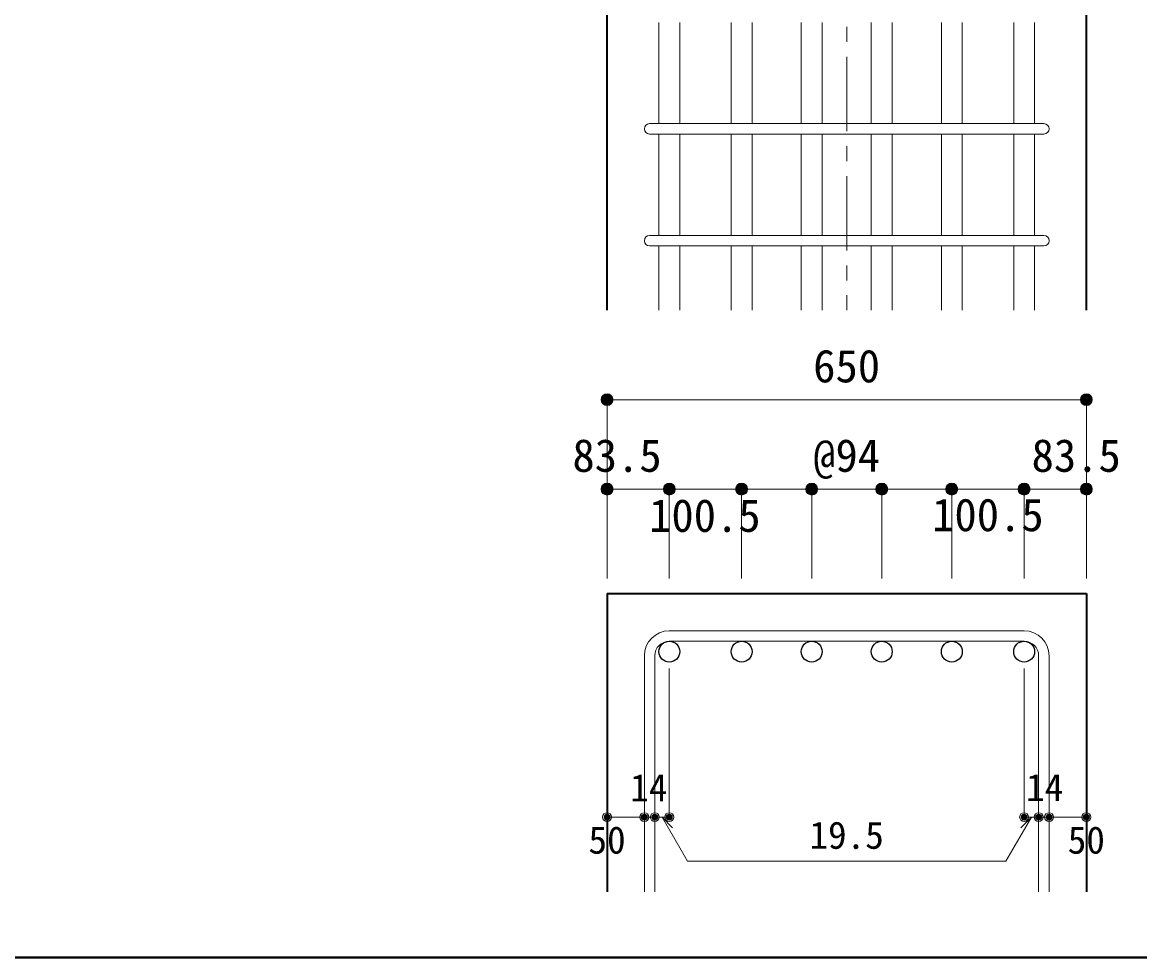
# Model space of a CAD drawing. Units: millimetres at full size, sheet at 1:20; details may follow other scales. Extents: x -3982 to 3969, y -2803 to 2801.
# Drawn here: x -628 to 871, y -2803 to -1549 of the extents above; entities that cross this region are included whole.
import ezdxf
from ezdxf.enums import TextEntityAlignment as Align

# ---------------------------------------------------------------- set-up
doc = ezdxf.new("R2010")
doc.units = ezdxf.units.MM
doc.header["$LTSCALE"] = 20
doc.header["$PDMODE"] = 32
doc.header["$PDSIZE"] = 12
doc.linetypes.add('CHAIN1', pattern=[8, 5, -1, 1, -1])
for name, color, linetype, lineweight in [('6-1_躯体線', 2, 'Continuous', 35), ('6-5_梁主筋', 7, 'Continuous', 18), ('6-6_S.T.P.', 7, 'Continuous', 18), ('6-D_寸法', 4, 'Continuous', 9), ('F-0_枠', 6, 'Continuous', 40)]:
    doc.layers.add(name, color=color, linetype=linetype, lineweight=lineweight)
doc.styles.add('ＭＳ ゴシック', font='')
doc.styles.get('ＭＳ ゴシック').set_extended_font_data('MS Gothic')

msp = doc.modelspace()

# ---------------------------------------------------------------- linework, layer by layer
at = {"layer": '6-1_躯体線'}
for p, q in [((156.79, -1934.4), (156.79, -1534.4)), ((799.79, -1934.4), (799.79, -1534.4)), ((156.79, -2314.67), (156.79, -2714.67)), ((156.79, -2314.67), (799.79, -2314.67)), ((799.79, -2314.67), (799.79, -2714.67))]:
    msp.add_line(p, q, dxfattribs=at)
at = {"layer": '6-5_梁主筋'}
for p, q in [((226.29, -1548.67), (226.29, -1684.67)), ((254.29, -1548.67), (254.29, -1684.67)), ((323.29, -1548.67), (323.29, -1684.67)), ((351.29, -1548.67), (351.29, -1684.67)), ((417.29, -1548.67), (417.29, -1684.67)), ((445.29, -1548.67), (445.29, -1684.67)), ((511.29, -1548.67), (511.29, -1684.67)), ((539.29, -1548.67), (539.29, -1684.67)), ((605.29, -1548.67), (605.29, -1684.67)), ((633.29, -1548.67), (633.29, -1684.67)), ((702.29, -1548.67), (702.29, -1684.67)), ((730.29, -1548.67), (730.29, -1684.67)), ((226.29, -1698.67), (226.29, -1834.67)), ((254.29, -1698.67), (254.29, -1834.67)), ((323.29, -1698.67), (323.29, -1834.67)), ((351.29, -1698.67), (351.29, -1834.67)), ((417.29, -1698.67), (417.29, -1834.67)), ((445.29, -1698.67), (445.29, -1834.67)), ((511.29, -1698.67), (511.29, -1834.67)), ((539.29, -1698.67), (539.29, -1834.67)), ((605.29, -1698.67), (605.29, -1834.67)), ((633.29, -1698.67), (633.29, -1834.67)), ((702.29, -1698.67), (702.29, -1834.67)), ((730.29, -1698.67), (730.29, -1834.67)), ((226.29, -1848.67), (226.29, -1934.67)), ((254.29, -1848.67), (254.29, -1934.67)), ((323.29, -1848.67), (323.29, -1934.67)), ((351.29, -1848.67), (351.29, -1934.67)), ((417.29, -1848.67), (417.29, -1934.67)), ((445.29, -1848.67), (445.29, -1934.67)), ((511.29, -1848.67), (511.29, -1934.67)), ((539.29, -1848.67), (539.29, -1934.67)), ((605.29, -1848.67), (605.29, -1934.67)), ((633.29, -1848.67), (633.29, -1934.67)), ((702.29, -1848.67), (702.29, -1934.67)), ((730.29, -1848.67), (730.29, -1934.67))]:
    msp.add_line(p, q, dxfattribs=at)
at = {"layer": '6-5_梁主筋', "color": 3, "lineweight": 25}
for centre in [(240.29, -2392.67), (337.29, -2392.67), (431.29, -2392.67), (525.29, -2392.67), (619.29, -2392.67), (716.29, -2392.67)]:
    msp.add_circle(centre, 14, dxfattribs=at)
at = {"layer": '6-6_S.T.P.'}
for p, q in [((213.79, -1684.4), (742.4, -1684.4)), ((213.79, -1698.4), (742.4, -1698.4)), ((213.79, -1834.4), (742.4, -1834.4)), ((213.79, -1848.4), (742.4, -1848.4)), ((716.29, -2364.67), (240.29, -2364.67)), ((716.29, -2378.67), (240.29, -2378.67)), ((206.79, -2398.17), (206.79, -2714.67)), ((220.79, -2398.17), (220.79, -2714.67)), ((735.79, -2398.17), (735.79, -2714.67)), ((749.79, -2398.17), (749.79, -2714.67))]:
    msp.add_line(p, q, dxfattribs=at)
for centre, radius, start, end in [((213.79, -1691.4), 7, 90, 270), ((742.79, -1691.4), 7, 270, 90), ((213.79, -1841.4), 7, 90, 270), ((742.79, -1841.4), 7, 270, 90), ((240.29, -2398.17), 33.5, 90, 180), ((716.29, -2398.17), 33.5, 0, 90), ((240.29, -2398.17), 19.5, 90, 180), ((716.29, -2398.17), 19.5, 0, 90)]:
    msp.add_arc(centre, radius, start, end, dxfattribs=at)
at = {"layer": '6-D_寸法', "linetype": 'CHAIN1'}
msp.add_line((478.29, -634.67), (478.29, -1934.4), dxfattribs=at)
at = {"layer": '6-D_寸法'}
for p, q in [((156.79, -2054.67), (156.79, -2174.67)), ((156.79, -2054.67), (799.79, -2054.67)), ((799.79, -2054.67), (799.79, -2174.67)), ((156.79, -2174.67), (156.79, -2294.67)), ((156.79, -2174.67), (240.29, -2174.67)), ((240.29, -2174.67), (240.29, -2294.67)), ((240.29, -2174.67), (337.29, -2174.67)), ((337.29, -2174.67), (337.29, -2294.67)), ((337.29, -2174.67), (431.29, -2174.67)), ((431.29, -2174.67), (431.29, -2294.67)), ((431.29, -2174.67), (525.29, -2174.67)), ((525.29, -2174.67), (525.29, -2294.67)), ((525.29, -2174.67), (619.29, -2174.67)), ((619.29, -2174.67), (619.29, -2294.67)), ((619.29, -2174.67), (716.29, -2174.67)), ((716.29, -2174.67), (716.29, -2294.67)), ((716.29, -2174.67), (799.79, -2174.67)), ((799.79, -2174.67), (799.79, -2294.67)), ((240.29, -2614.67), (240.29, -2415.34)), ((716.29, -2614.67), (716.29, -2415.34)), ((156.79, -2614.67), (206.79, -2614.67)), ((206.79, -2614.67), (240.29, -2614.67)), ((230.54, -2614.67), (244.68, -2628.81)), ((230.54, -2614.67), (264.76, -2673.95)), ((726.04, -2614.67), (691.82, -2673.95)), ((726.04, -2614.67), (711.9, -2628.81)), ((716.29, -2614.67), (799.79, -2614.67)), ((735.79, -2614.67), (749.79, -2614.67)), ((264.76, -2673.95), (691.82, -2673.95))]:
    msp.add_line(p, q, dxfattribs=at)
for centre, radius in [((156.79, -2054.67), 8), ((156.79, -2054.67), 7.2), ((156.79, -2054.67), 6.4), ((156.79, -2054.67), 5.6), ((156.79, -2054.67), 4.8), ((156.79, -2054.67), 4), ((156.79, -2054.67), 3.2), ((156.79, -2054.67), 2.4), ((156.79, -2054.67), 1.6), ((799.79, -2054.67), 8), ((799.79, -2054.67), 7.2), ((799.79, -2054.67), 6.4), ((799.79, -2054.67), 5.6), ((799.79, -2054.67), 4.8), ((799.79, -2054.67), 4), ((799.79, -2054.67), 3.2), ((799.79, -2054.67), 2.4), ((799.79, -2054.67), 1.6), ((156.79, -2054.67), 0.8), ((799.79, -2054.67), 0.8), ((156.79, -2174.67), 8), ((156.79, -2174.67), 7.2), ((156.79, -2174.67), 6.4), ((156.79, -2174.67), 5.6), ((156.79, -2174.67), 4.8), ((156.79, -2174.67), 4), ((156.79, -2174.67), 3.2), ((156.79, -2174.67), 2.4), ((156.79, -2174.67), 1.6), ((240.29, -2174.67), 8), ((240.29, -2174.67), 7.2), ((240.29, -2174.67), 6.4), ((240.29, -2174.67), 5.6), ((240.29, -2174.67), 4.8), ((240.29, -2174.67), 4), ((240.29, -2174.67), 3.2), ((240.29, -2174.67), 2.4), ((240.29, -2174.67), 1.6), ((337.29, -2174.67), 8), ((337.29, -2174.67), 7.2), ((337.29, -2174.67), 6.4), ((337.29, -2174.67), 5.6), ((337.29, -2174.67), 4.8), ((337.29, -2174.67), 4), ((337.29, -2174.67), 3.2), ((337.29, -2174.67), 2.4), ((337.29, -2174.67), 1.6), ((431.29, -2174.67), 8), ((431.29, -2174.67), 7.2), ((431.29, -2174.67), 6.4), ((431.29, -2174.67), 5.6), ((431.29, -2174.67), 4.8), ((431.29, -2174.67), 4), ((431.29, -2174.67), 3.2), ((431.29, -2174.67), 2.4), ((431.29, -2174.67), 1.6), ((525.29, -2174.67), 8), ((525.29, -2174.67), 7.2), ((525.29, -2174.67), 6.4), ((525.29, -2174.67), 5.6), ((525.29, -2174.67), 4.8), ((525.29, -2174.67), 4), ((525.29, -2174.67), 3.2), ((525.29, -2174.67), 2.4), ((525.29, -2174.67), 1.6), ((619.29, -2174.67), 8), ((619.29, -2174.67), 7.2), ((619.29, -2174.67), 6.4), ((619.29, -2174.67), 5.6), ((619.29, -2174.67), 4.8), ((619.29, -2174.67), 4), ((619.29, -2174.67), 3.2), ((619.29, -2174.67), 2.4), ((619.29, -2174.67), 1.6), ((716.29, -2174.67), 8), ((716.29, -2174.67), 7.2), ((716.29, -2174.67), 6.4), ((716.29, -2174.67), 5.6), ((716.29, -2174.67), 4.8), ((716.29, -2174.67), 4), ((716.29, -2174.67), 3.2), ((716.29, -2174.67), 2.4), ((716.29, -2174.67), 1.6), ((799.79, -2174.67), 8), ((799.79, -2174.67), 7.2), ((799.79, -2174.67), 6.4), ((799.79, -2174.67), 5.6), ((799.79, -2174.67), 4.8), ((799.79, -2174.67), 4), ((799.79, -2174.67), 3.2), ((799.79, -2174.67), 2.4), ((799.79, -2174.67), 1.6), ((156.79, -2174.67), 0.8), ((240.29, -2174.67), 0.8), ((337.29, -2174.67), 0.8), ((431.29, -2174.67), 0.8), ((525.29, -2174.67), 0.8), ((619.29, -2174.67), 0.8), ((716.29, -2174.67), 0.8), ((799.79, -2174.67), 0.8), ((156.79, -2614.67), 4), ((156.79, -2614.67), 3.6), ((156.79, -2614.67), 3.2), ((156.79, -2614.67), 2.8), ((156.79, -2614.67), 2.4), ((156.79, -2614.67), 2), ((156.79, -2614.67), 1.6), ((156.79, -2614.67), 1.2), ((156.79, -2614.67), 0.8), ((156.79, -2614.67), 0.4), ((206.79, -2614.67), 4), ((206.79, -2614.67), 3.6), ((206.79, -2614.67), 3.2), ((206.79, -2614.67), 2.8), ((206.79, -2614.67), 2.4), ((206.79, -2614.67), 2), ((206.79, -2614.67), 1.6), ((206.79, -2614.67), 1.2), ((206.79, -2614.67), 0.8), ((206.79, -2614.67), 0.4), ((220.79, -2614.67), 4), ((220.79, -2614.67), 3.6), ((220.79, -2614.67), 3.2), ((220.79, -2614.67), 2.8), ((220.79, -2614.67), 2.4), ((220.79, -2614.67), 2), ((220.79, -2614.67), 1.6), ((220.79, -2614.67), 1.2), ((220.79, -2614.67), 0.8), ((220.79, -2614.67), 0.4), ((240.29, -2614.67), 4), ((240.29, -2614.67), 3.6), ((240.29, -2614.67), 3.2), ((240.29, -2614.67), 2.8), ((240.29, -2614.67), 2.4), ((240.29, -2614.67), 2), ((240.29, -2614.67), 1.6), ((240.29, -2614.67), 1.2), ((240.29, -2614.67), 0.8), ((240.29, -2614.67), 0.4), ((716.29, -2614.67), 4), ((716.29, -2614.67), 3.6), ((716.29, -2614.67), 3.2), ((716.29, -2614.67), 2.8), ((716.29, -2614.67), 2.4), ((716.29, -2614.67), 2), ((716.29, -2614.67), 1.6), ((716.29, -2614.67), 1.2), ((716.29, -2614.67), 0.8), ((716.29, -2614.67), 0.4), ((735.79, -2614.67), 4), ((735.79, -2614.67), 3.6), ((735.79, -2614.67), 3.2), ((735.79, -2614.67), 2.8), ((735.79, -2614.67), 2.4), ((735.79, -2614.67), 2), ((735.79, -2614.67), 1.6), ((735.79, -2614.67), 1.2), ((735.79, -2614.67), 0.8), ((735.79, -2614.67), 0.4), ((749.79, -2614.67), 4), ((749.79, -2614.67), 3.6), ((749.79, -2614.67), 3.2), ((749.79, -2614.67), 2.8), ((749.79, -2614.67), 2.4), ((749.79, -2614.67), 2), ((749.79, -2614.67), 1.6), ((749.79, -2614.67), 1.2), ((749.79, -2614.67), 0.8), ((749.79, -2614.67), 0.4), ((799.79, -2614.67), 4), ((799.79, -2614.67), 3.6), ((799.79, -2614.67), 3.2), ((799.79, -2614.67), 2.8), ((799.79, -2614.67), 2.4), ((799.79, -2614.67), 2), ((799.79, -2614.67), 1.6), ((799.79, -2614.67), 1.2), ((799.79, -2614.67), 0.8), ((799.79, -2614.67), 0.4)]:
    msp.add_circle(centre, radius, dxfattribs=at)
at = {"layer": '6-D_寸法', "color": 7}
for p in [(156.79, -2054.67), (799.79, -2054.67), (156.79, -2174.67), (240.29, -2174.67), (337.29, -2174.67), (431.29, -2174.67), (525.29, -2174.67), (619.29, -2174.67), (716.29, -2174.67), (799.79, -2174.67), (156.79, -2614.67), (206.79, -2614.67), (220.79, -2614.67), (240.29, -2614.67), (716.29, -2614.67), (735.79, -2614.67), (749.79, -2614.67), (799.79, -2614.67)]:
    msp.add_point(p, dxfattribs=at)
at = {"layer": 'F-0_枠'}
msp.add_line((3969.4, -2803.15), (-3981.92, -2803.15), dxfattribs=at)

# ---------------------------------------------------------------- texts
at = {"layer": '6-D_寸法', "style": 'ＭＳ ゴシック'}
for s, height, p in [('650', 43.99, (433.29, -2044.67)), ('83.5', 43.99, (110.29, -2164.67)), ('@94', 43.99, (433.29, -2164.67)), ('83.5', 43.99, (726.29, -2164.67)), ('100.5', 43.99, (592.86, -2244.28)), ('100.5', 43.99, (213.14, -2245.21)), ('14', 36.66, (187.82, -2604.51)), ('14', 36.66, (718.91, -2604.23)), ('19.5', 36.66, (428.29, -2668.14)), ('50', 36.66, (131.79, -2674.67)), ('50', 36.66, (774.79, -2674.67))]:
    msp.add_text(s, height=height, dxfattribs=at).set_placement(p, align=Align.BOTTOM_LEFT)

doc.saveas('drawing.dxf')
